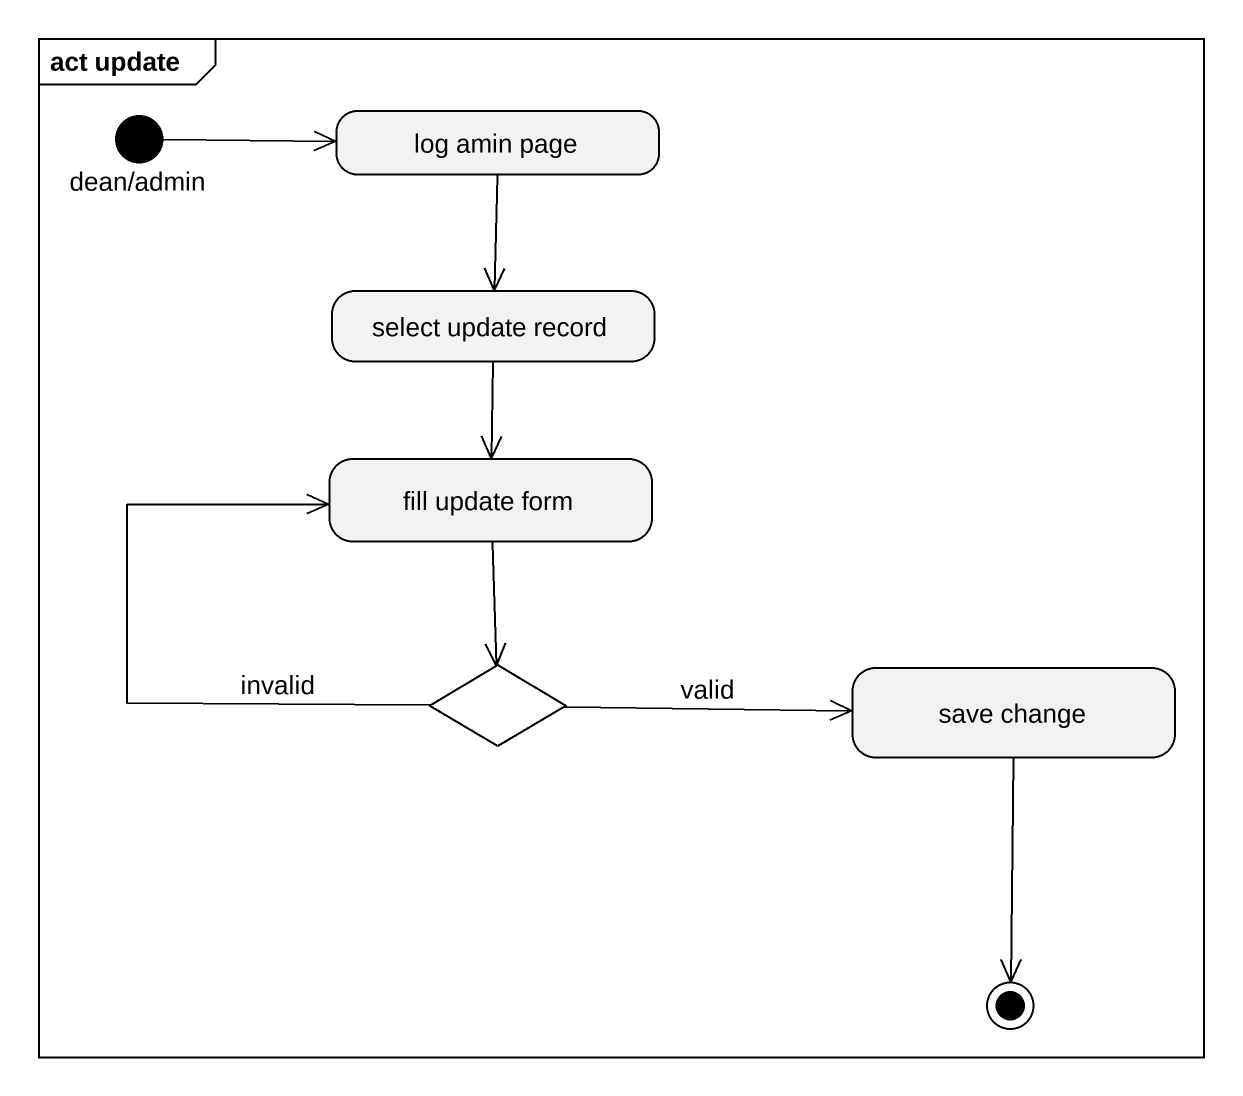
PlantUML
@startuml
mainframe act update
hide empty description
state "dean/admin" as dean_admin <<start>>
state "log amin page" as log_amin_page
state "select update record" as select_update_record
state "fill update form" as fill_update_form
state choice1 <<choice>>
state "save change" as save_change
dean_admin -right-> log_amin_page
log_amin_page --> select_update_record
select_update_record --> fill_update_form
fill_update_form --> choice1
choice1 -up-> fill_update_form : invalid
choice1 -right-> save_change : valid
save_change --> [*]
@enduml
